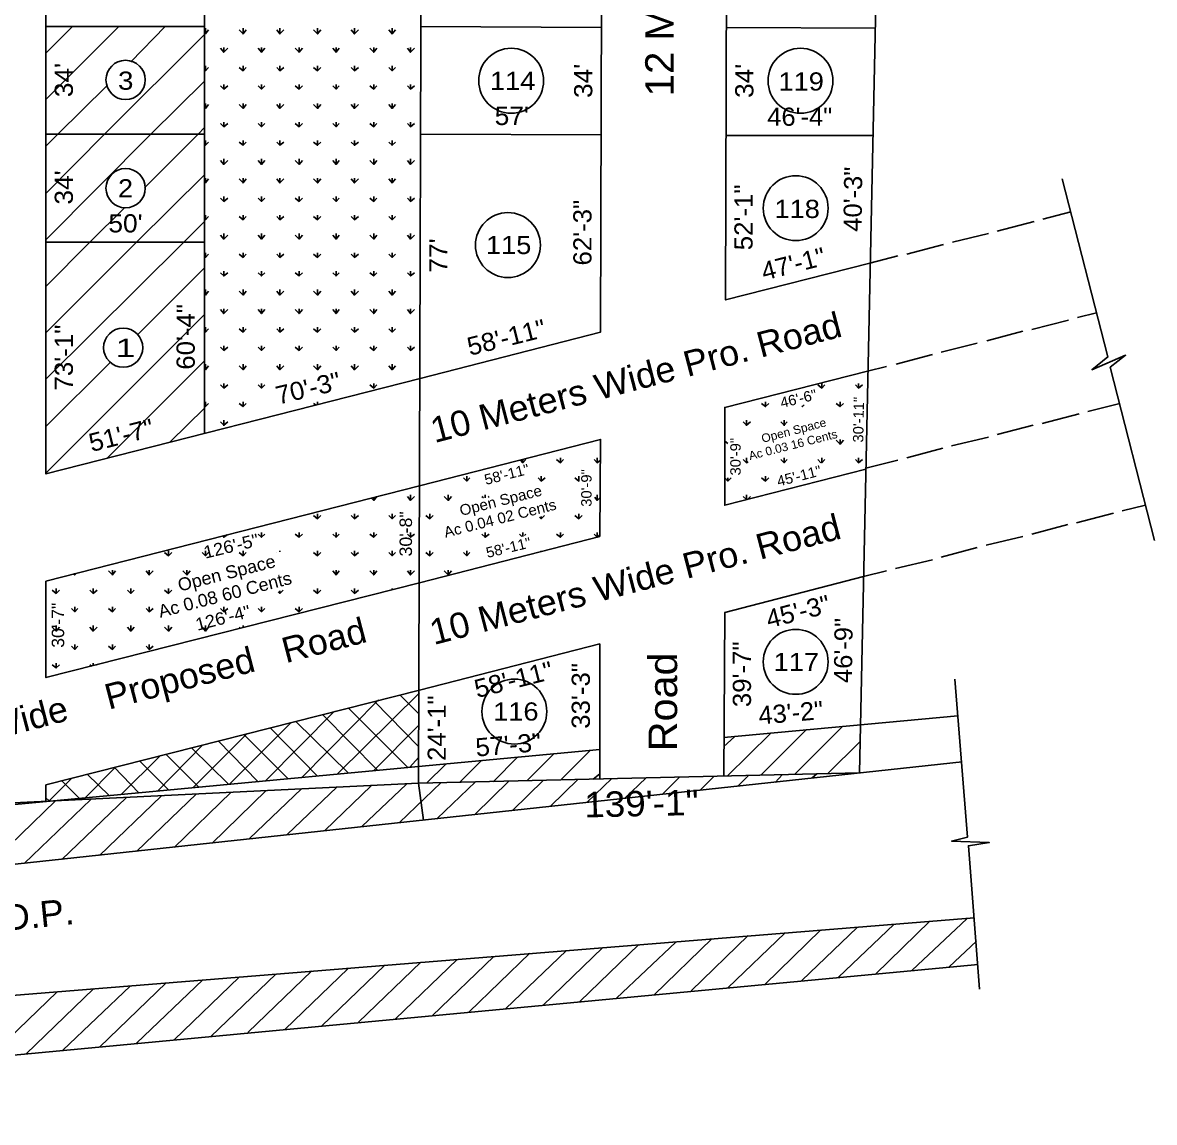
# Model space of a CAD drawing. Extents: x 23299 to 52876, y 1490 to 15920.
# Drawn here: x 35980 to 40279, y 2179 to 6356 of the extents above; entities that cross this region are included whole.
import ezdxf

# ---------------------------------------------------------------- set-up
doc = ezdxf.new("R2010")
doc.units = 0
doc.layers.add('PDF_GEOMERTRY', color=7, linetype='CONTINUOUS')
doc.layers.add('PDF_TEXT', color=7, linetype='CONTINUOUS')
doc.styles.add('PDF_ARIAL', font='')
doc.styles.get('PDF_ARIAL').set_extended_font_data('Arial')

msp = doc.modelspace()

# ---------------------------------------------------------------- linework, layer by layer
at = {"layer": 'PDF_GEOMERTRY'}
for points in [[(37502.7, 3326.4), (37484.4, 3466.5), (32137.8, 3207.7), (29653.2, 3901.9), (25488, 5071.1), (25488, 5332.9), (25494.1, 12049.7), (25500.2, 15919.6)], [(36671.4, 9397.7), (36671.4, 4797.1)], [(39283.9, 9397.7), (38662.7, 9397.7), (38650.5, 5302.5), (39198.6, 5442.6), (39305.2, 5470)], [(36671.4, 6340.8), (36068.6, 6340.8)], [(37493.5, 6340.8), (38178.6, 6337.7)], [(38653.6, 6337.7), (39219.9, 6334.7)], [(36671.4, 5932.8), (36068.6, 5932.8)], [(37493.5, 5932.8), (38178.6, 5929.7)], [(38650.5, 5926.7), (39210.8, 5926.7)], [(38172.5, 3594.4), (37484.4, 3530.4), (33310, 3137.7), (29653.2, 4148.5), (27101.7, 4858), (26380.1, 5055.9), (25488, 5302.5), (24699.4, 5521.7), (23588.1, 5829.2)], [(40279.5, 4389.1), (40112, 5046.7), (40169.9, 5092.4), (40042, 5037.6), (40102.9, 5086.3), (39929.3, 5762.3)], [(39856.3, 5610), (39962.8, 5637.4)], [(39682.7, 5564.3), (39822.8, 5600.9)], [(39512.2, 5521.7), (39649.2, 5555.2)], [(36671.4, 5521.7), (36068.6, 5521.7)], [(39338.7, 5476), (39478.7, 5512.6)], [(39987.2, 5235.5), (40060.3, 5253.8)], [(23405.4, 5205.1), (29120.4, 3560.9), (33179.1, 2437.4), (39594.4, 2955)], [(39813.6, 5189.8), (39953.7, 5226.4)], [(39643.1, 5147.2), (39780.2, 5183.7)], [(39469.6, 5104.6), (39606.6, 5138.1)], [(39299.1, 5058.9), (39436.1, 5095.4)], [(39183.4, 4660), (38647.5, 4523), (38647.5, 4894.5), (39189.5, 5031.5), (39262.5, 5049.8)], [(40148.6, 4909.7), (40026.8, 4879.3)], [(39993.3, 4870.1), (39853.2, 4833.6)], [(39819.7, 4827.5), (39682.7, 4791)], [(39649.2, 4781.8), (39509.2, 4748.3)], [(39475.7, 4739.2), (39338.7, 4702.7)], [(39305.2, 4693.5), (39183.4, 4663.1)], [(40246, 4523), (40157.7, 4501.7)], [(40124.2, 4492.6), (39984.2, 4456)], [(39950.7, 4450), (39813.6, 4413.4)], [(39780.2, 4404.3), (39640.1, 4370.8)], [(39606.6, 4361.7), (39469.6, 4325.1)], [(39436.1, 4316), (39296, 4282.5)], [(39262.5, 4273.4), (39174.2, 4252), (38647.5, 4115), (38644.5, 3493.9)], [(38172.5, 3481.7), (38172.5, 3996.3), (37487.4, 3819.7), (36068.6, 3460.4), (36068.6, 3396.5)], [(39615.7, 2684), (39573.1, 3229), (39652.3, 3241.2), (39509.2, 3247.3), (39570.1, 3262.5), (39521.3, 3862.3)], [(37176.9, 3503), (37487.4, 3810.6)], [(37484.4, 3731.4), (37414.4, 3801.4)], [(36902.8, 3475.6), (37164.7, 3740.5)], [(37039.9, 3487.8), (37332.2, 3783.2)], [(37441.8, 3527.4), (37216.5, 3752.7)], [(37484.4, 3606.6), (37316.9, 3777.1)], [(36765.8, 3463.4), (37000.3, 3697.9)], [(37216.5, 3506.1), (37018.5, 3700.9)], [(37329.1, 3515.2), (37119, 3728.3)], [(38644.5, 3640), (39533.5, 3722.3)], [(36628.8, 3451.3), (36832.8, 3655.3)], [(37100.8, 3493.9), (36921.1, 3676.6)], [(37313.9, 3515.2), (37484.4, 3685.7)], [(38656.6, 3493.9), (38821, 3655.3)], [(38784.5, 3496.9), (38958.1, 3670.5)], [(38912.4, 3500), (39095.1, 3682.7)], [(36491.8, 3436), (36665.4, 3612.6)], [(36875.4, 3472.6), (36723.2, 3627.9)], [(36988.1, 3484.8), (36820.6, 3652.2)], [(38644.5, 3606.6), (38684, 3643.1)], [(39037.2, 3503), (39162.1, 3624.8)], [(36354.8, 3423.9), (36500.9, 3570)], [(36650.1, 3451.3), (36525.3, 3576.1)], [(36762.8, 3463.4), (36622.7, 3600.5)], [(37895.4, 3475.6), (37999, 3579.2)], [(38023.3, 3478.7), (38136, 3591.3)], [(39548.8, 3548.7), (33325.2, 2875.8), (32137.8, 3207.7)], [(36217.8, 3411.7), (36333.5, 3527.4)], [(36421.8, 3430), (36327.4, 3527.4)], [(36534.4, 3442.1), (36424.8, 3551.7)], [(37450.9, 3527.4), (37484.4, 3563.9)], [(37514.8, 3466.5), (37587.9, 3539.6)], [(37639.7, 3469.5), (37724.9, 3554.8)], [(37767.6, 3472.6), (37861.9, 3567)], [(36068.6, 3411.7), (36080.8, 3399.5), (36166, 3484.8)], [(36309.1, 3420.8), (36226.9, 3500)], [(38123.8, 3393.4), (38218.2, 3484.8)], [(38148.2, 3481.7), (38172.5, 3503)], [(38266.9, 3408.6), (38349.1, 3487.8)], [(38410, 3423.9), (38477, 3490.9)], [(38553.1, 3439.1), (38607.9, 3493.9)], [(38696.2, 3454.3), (38738.8, 3496.9)], [(38839.3, 3469.5), (38866.7, 3500)], [(38979.4, 3487.8), (38997.6, 3503)], [(39122.5, 3503), (39125.5, 3506.1)], [(36196.5, 3408.6), (36129.5, 3475.6)], [(36841.9, 3256.4), (37039.9, 3445.2)], [(36985.1, 3271.6), (37173.8, 3451.3)], [(37128.2, 3286.9), (37304.8, 3457.4)], [(37268.2, 3302.1), (37438.7, 3463.4)], [(37411.3, 3317.3), (37569.6, 3469.5)], [(37554.4, 3332.5), (37700.6, 3472.6)], [(37697.5, 3347.7), (37828.5, 3475.6)], [(37840.6, 3363), (37959.4, 3478.7)], [(37983.7, 3378.2), (38090.3, 3481.7)], [(35843.3, 3146.8), (36105.1, 3399.5)], [(35986.4, 3162), (36239.1, 3405.6)], [(36129.5, 3177.2), (36373.1, 3411.7)], [(36272.6, 3192.5), (36507, 3417.8)], [(36412.6, 3207.7), (36641, 3426.9)], [(36555.7, 3222.9), (36771.9, 3433)], [(36698.8, 3238.1), (36905.9, 3439.1)], [(39079.9, 2729.7), (39289.9, 2930.6)], [(39219.9, 2741.8), (39427, 2942.8)], [(39360, 2757.1), (39567, 2951.9)], [(38519.6, 2677.9), (38735.8, 2888)], [(38659.7, 2690.1), (38875.9, 2897.1)], [(38799.7, 2702.3), (39012.9, 2909.3)], [(38939.8, 2717.5), (39149.9, 2918.4)], [(37956.3, 2623.1), (38184.7, 2842.3)], [(38096.4, 2638.3), (38321.7, 2854.5)], [(38236.5, 2650.5), (38461.8, 2863.6)], [(38379.6, 2662.7), (38598.8, 2875.8)], [(39500, 2769.2), (39603.6, 2866.7)], [(37396.1, 2571.3), (37630.5, 2796.6)], [(37536.2, 2583.5), (37770.6, 2808.8)], [(37676.2, 2598.7), (37907.6, 2821)], [(37816.3, 2610.9), (38044.6, 2830.1)], [(39609.6, 2778.4), (33224.8, 2178.6), (32174.3, 2467.8), (32095.1, 2449.5)], [(36835.9, 2519.6), (37079.4, 2754)], [(36975.9, 2531.7), (37216.5, 2763.2)], [(37116, 2543.9), (37356.5, 2775.3)], [(37256, 2559.2), (37493.5, 2787.5)], [(36412.6, 2480), (36665.4, 2720.5)], [(36555.7, 2492.2), (36802.4, 2729.7)], [(36695.8, 2504.3), (36942.4, 2741.8)], [(35852.4, 2425.2), (36111.2, 2674.9)], [(35992.5, 2437.4), (36251.3, 2687)], [(36132.5, 2452.6), (36388.3, 2696.2)], [(36272.6, 2464.8), (36525.3, 2708.3)]]:
    msp.add_lwpolyline(points, dxfattribs=at)
at = {"layer": 'PDF_GEOMERTRY', "color": 11}
msp.add_lwpolyline([(30521, 12582.5), (30447.9, 14680.4), (33249.1, 14695.6), (33261.3, 14765.6), (39399.6, 14832.6), (39159, 3506.1), (37484.4, 3466.5), (37511.8, 12357.2), (36671.4, 12348.1), (36068.6, 12345.1), (33989, 12326.8), (33989, 12616), (33845.9, 12616), (30521, 12582.5), (30530.1, 11955.3), (29653.2, 11931), (29653.2, 3901.9)], dxfattribs=at)
at = {"layer": 'PDF_GEOMERTRY'}
for points in [[(37502.7, 9397.7), (36068.6, 9397.7), (36068.6, 4641.8), (37490.5, 5004.1), (38175.6, 5180.7), (38187.7, 9397.7)], [(37487.4, 4227.7), (36068.6, 3868.4), (36068.6, 4233.8), (37487.4, 4596.1), (38175.6, 4772.7), (38172.5, 4404.3)]]:
    msp.add_lwpolyline(points, close=True, dxfattribs=at)
at = {"layer": 'PDF_GEOMERTRY', "color": 3}
for points in [[(36068.6, 6240.3), (36169.1, 6340.8)], [(36068.6, 6063.7), (36345.6, 6340.8)], [(36391.3, 6206.8), (36522.2, 6340.8)], [(36686.7, 6328.6), (36674.5, 6313.4), (36674.5, 6334.7)], [(36817.6, 6313.4), (36802.4, 6328.6)], [(36829.8, 6328.6), (36817.6, 6313.4), (36817.6, 6334.7)], [(36957.6, 6313.4), (36945.5, 6328.6)], [(36972.9, 6328.6), (36957.6, 6313.4), (36957.6, 6334.7)], [(37100.8, 6313.4), (37085.5, 6328.6)], [(37112.9, 6328.6), (37100.8, 6313.4), (37100.8, 6334.7)], [(37240.8, 6313.4), (37228.6, 6328.6)], [(37256, 6328.6), (37240.8, 6313.4), (37240.8, 6334.7)], [(37383.9, 6313.4), (37371.7, 6328.6)], [(37396.1, 6328.6), (37383.9, 6313.4), (37383.9, 6334.7)], [(36068.6, 5707.4), (36290.8, 5932.8), (36671.4, 6310.3)], [(36674.5, 6313.4), (36671.4, 6319.4)], [(36744.5, 6243.3), (36732.3, 6258.6)], [(36759.7, 6258.6), (36744.5, 6243.3), (36744.5, 6261.6)], [(36887.6, 6243.3), (36875.4, 6258.6)], [(36899.8, 6258.6), (36887.6, 6243.3), (36887.6, 6261.6)], [(37030.7, 6243.3), (37015.5, 6258.6)], [(37042.9, 6258.6), (37030.7, 6243.3), (37030.7, 6261.6)], [(37170.8, 6243.3), (37158.6, 6258.6)], [(37183, 6258.6), (37170.8, 6243.3), (37170.8, 6261.6)], [(37313.9, 6243.3), (37298.7, 6258.6)], [(37326.1, 6258.6), (37313.9, 6243.3), (37313.9, 6261.6)], [(37453.9, 6243.3), (37441.8, 6258.6)], [(37469.2, 6258.6), (37453.9, 6243.3), (37453.9, 6261.6)], [(36686.7, 6185.5), (36674.5, 6173.3), (36674.5, 6191.6)], [(36829.8, 6185.5), (36817.6, 6173.3), (36817.6, 6191.6)], [(36972.9, 6185.5), (36957.6, 6173.3), (36957.6, 6191.6)], [(37112.9, 6185.5), (37100.8, 6173.3), (37100.8, 6191.6)], [(37256, 6185.5), (37240.8, 6173.3), (37240.8, 6191.6)], [(37396.1, 6185.5), (37383.9, 6173.3), (37383.9, 6191.6)], [(36674.5, 6173.3), (36671.4, 6176.3)], [(36817.6, 6173.3), (36802.4, 6185.5)], [(36957.6, 6173.3), (36945.5, 6185.5)], [(37100.8, 6173.3), (37085.5, 6185.5)], [(37240.8, 6173.3), (37228.6, 6185.5)], [(37383.9, 6173.3), (37371.7, 6185.5)], [(36068.6, 5530.9), (36467.4, 5932.8), (36671.4, 6133.7)], [(36300, 6115.4), (36114.2, 5932.8), (36068.6, 5887.1)], [(36744.5, 6103.3), (36732.3, 6115.4)], [(36759.7, 6115.4), (36744.5, 6103.3), (36744.5, 6121.5)], [(36887.6, 6103.3), (36875.4, 6115.4)], [(36899.8, 6115.4), (36887.6, 6103.3), (36887.6, 6121.5)], [(37030.7, 6103.3), (37015.5, 6115.4)], [(37042.9, 6115.4), (37030.7, 6103.3), (37030.7, 6121.5)], [(37170.8, 6103.3), (37158.6, 6115.4)], [(37183, 6115.4), (37170.8, 6103.3), (37170.8, 6121.5)], [(37313.9, 6103.3), (37298.7, 6115.4)], [(37326.1, 6115.4), (37313.9, 6103.3), (37313.9, 6121.5)], [(37453.9, 6103.3), (37441.8, 6115.4)], [(37469.2, 6115.4), (37453.9, 6103.3), (37453.9, 6121.5)], [(36674.5, 6030.2), (36671.4, 6036.3)], [(36686.7, 6045.4), (36674.5, 6030.2), (36674.5, 6048.5)], [(36817.6, 6030.2), (36802.4, 6045.4)], [(36829.8, 6045.4), (36817.6, 6030.2), (36817.6, 6048.5)], [(36957.6, 6030.2), (36945.5, 6045.4)], [(36972.9, 6045.4), (36957.6, 6030.2), (36957.6, 6048.5)], [(37100.8, 6030.2), (37085.5, 6045.4)], [(37112.9, 6045.4), (37100.8, 6030.2), (37100.8, 6048.5)], [(37240.8, 6030.2), (37228.6, 6045.4)], [(37256, 6045.4), (37240.8, 6030.2), (37240.8, 6048.5)], [(37383.9, 6030.2), (37371.7, 6045.4)], [(37396.1, 6045.4), (37383.9, 6030.2), (37383.9, 6048.5)], [(36759.7, 5972.3), (36744.5, 5960.2), (36744.5, 5978.4)], [(36899.8, 5972.3), (36887.6, 5960.2), (36887.6, 5978.4)], [(37042.9, 5972.3), (37030.7, 5960.2), (37030.7, 5978.4)], [(37183, 5972.3), (37170.8, 5960.2), (37170.8, 5978.4)], [(37326.1, 5972.3), (37313.9, 5960.2), (37313.9, 5978.4)], [(37469.2, 5972.3), (37453.9, 5960.2), (37453.9, 5978.4)], [(36443.1, 5728.8), (36647.1, 5932.8), (36671.4, 5957.1)], [(36744.5, 5960.2), (36732.3, 5972.3)], [(36887.6, 5960.2), (36875.4, 5972.3)], [(37030.7, 5960.2), (37015.5, 5972.3)], [(37170.8, 5960.2), (37158.6, 5972.3)], [(37313.9, 5960.2), (37298.7, 5972.3)], [(37453.9, 5960.2), (37441.8, 5972.3)], [(36674.5, 5890.1), (36671.4, 5893.2)], [(36686.7, 5902.3), (36674.5, 5890.1), (36674.5, 5908.4)], [(36817.6, 5890.1), (36802.4, 5902.3)], [(36829.8, 5902.3), (36817.6, 5890.1), (36817.6, 5908.4)], [(36957.6, 5890.1), (36945.5, 5902.3)], [(36972.9, 5902.3), (36957.6, 5890.1), (36957.6, 5908.4)], [(37100.8, 5890.1), (37085.5, 5902.3)], [(37112.9, 5902.3), (37100.8, 5890.1), (37100.8, 5908.4)], [(37240.8, 5890.1), (37228.6, 5902.3)], [(37256, 5902.3), (37240.8, 5890.1), (37240.8, 5908.4)], [(37383.9, 5890.1), (37371.7, 5902.3)], [(37396.1, 5902.3), (37383.9, 5890.1), (37383.9, 5908.4)], [(36744.5, 5817.1), (36732.3, 5832.3)], [(36759.7, 5832.3), (36744.5, 5817.1), (36744.5, 5838.4)], [(36887.6, 5817.1), (36875.4, 5832.3)], [(36899.8, 5832.3), (36887.6, 5817.1), (36887.6, 5838.4)], [(37030.7, 5817.1), (37015.5, 5832.3)], [(37042.9, 5832.3), (37030.7, 5817.1), (37030.7, 5838.4)], [(37170.8, 5817.1), (37158.6, 5832.3)], [(37183, 5832.3), (37170.8, 5817.1), (37170.8, 5838.4)], [(37313.9, 5817.1), (37298.7, 5832.3)], [(37326.1, 5832.3), (37313.9, 5817.1), (37313.9, 5838.4)], [(37453.9, 5817.1), (37441.8, 5832.3)], [(37469.2, 5832.3), (37453.9, 5817.1), (37453.9, 5838.4)], [(36671.4, 5777.5), (36412.6, 5521.7), (36068.6, 5177.7)], [(36686.7, 5762.3), (36674.5, 5747), (36674.5, 5765.3)], [(36817.6, 5747), (36802.4, 5762.3)], [(36829.8, 5762.3), (36817.6, 5747), (36817.6, 5765.3)], [(36957.6, 5747), (36945.5, 5762.3)], [(36972.9, 5762.3), (36957.6, 5747), (36957.6, 5765.3)], [(37100.8, 5747), (37085.5, 5762.3)], [(37112.9, 5762.3), (37100.8, 5747), (37100.8, 5765.3)], [(37240.8, 5747), (37228.6, 5762.3)], [(37256, 5762.3), (37240.8, 5747), (37240.8, 5765.3)], [(37383.9, 5747), (37371.7, 5762.3)], [(37396.1, 5762.3), (37383.9, 5747), (37383.9, 5765.3)], [(36674.5, 5747), (36671.4, 5753.1)], [(36744.5, 5677), (36732.3, 5689.2)], [(36759.7, 5689.2), (36744.5, 5677), (36744.5, 5695.3)], [(36887.6, 5677), (36875.4, 5689.2)], [(36899.8, 5689.2), (36887.6, 5677), (36887.6, 5695.3)], [(37030.7, 5677), (37015.5, 5689.2)], [(37042.9, 5689.2), (37030.7, 5677), (37030.7, 5695.3)], [(37170.8, 5677), (37158.6, 5689.2)], [(37183, 5689.2), (37170.8, 5677), (37170.8, 5695.3)], [(37313.9, 5677), (37298.7, 5689.2)], [(37326.1, 5689.2), (37313.9, 5677), (37313.9, 5695.3)], [(37453.9, 5677), (37441.8, 5689.2)], [(37469.2, 5689.2), (37453.9, 5677), (37453.9, 5695.3)], [(36068.6, 5354.3), (36236, 5521.7), (36367, 5652.6)], [(36671.4, 5600.9), (36592.3, 5521.7), (36068.6, 5001.1)], [(36674.5, 5607), (36671.4, 5610)], [(36686.7, 5619.1), (36674.5, 5607), (36674.5, 5625.2)], [(36817.6, 5607), (36802.4, 5619.1)], [(36829.8, 5619.1), (36817.6, 5607), (36817.6, 5625.2)], [(36957.6, 5607), (36945.5, 5619.1)], [(36972.9, 5619.1), (36957.6, 5607), (36957.6, 5625.2)], [(37100.8, 5607), (37085.5, 5619.1)], [(37112.9, 5619.1), (37100.8, 5607), (37100.8, 5625.2)], [(37240.8, 5607), (37228.6, 5619.1)], [(37256, 5619.1), (37240.8, 5607), (37240.8, 5625.2)], [(37383.9, 5607), (37371.7, 5619.1)], [(37396.1, 5619.1), (37383.9, 5607), (37383.9, 5625.2)], [(36744.5, 5533.9), (36732.3, 5549.1)], [(36759.7, 5549.1), (36744.5, 5533.9), (36744.5, 5555.2)], [(36887.6, 5533.9), (36875.4, 5549.1)], [(36899.8, 5549.1), (36887.6, 5533.9), (36887.6, 5555.2)], [(37030.7, 5533.9), (37015.5, 5549.1)], [(37042.9, 5549.1), (37030.7, 5533.9), (37030.7, 5555.2)], [(37170.8, 5533.9), (37158.6, 5549.1)], [(37183, 5549.1), (37170.8, 5533.9), (37170.8, 5555.2)], [(37313.9, 5533.9), (37298.7, 5549.1)], [(37326.1, 5549.1), (37313.9, 5533.9), (37313.9, 5555.2)], [(37453.9, 5533.9), (37441.8, 5549.1)], [(37469.2, 5549.1), (37453.9, 5533.9), (37453.9, 5555.2)], [(36674.5, 5463.9), (36671.4, 5466.9)], [(36686.7, 5476), (36674.5, 5463.9), (36674.5, 5482.1)], [(36817.6, 5463.9), (36802.4, 5476)], [(36829.8, 5476), (36817.6, 5463.9), (36817.6, 5482.1)], [(36957.6, 5463.9), (36945.5, 5476)], [(36972.9, 5476), (36957.6, 5463.9), (36957.6, 5482.1)], [(37100.8, 5463.9), (37085.5, 5476)], [(37112.9, 5476), (37100.8, 5463.9), (37100.8, 5482.1)], [(37240.8, 5463.9), (37228.6, 5476)], [(37256, 5476), (37240.8, 5463.9), (37240.8, 5482.1)], [(37383.9, 5463.9), (37371.7, 5476)], [(37396.1, 5476), (37383.9, 5463.9), (37383.9, 5482.1)], [(36415.7, 5168.5), (36671.4, 5424.3)], [(36744.5, 5393.8), (36732.3, 5406)], [(36759.7, 5406), (36744.5, 5393.8), (36744.5, 5412.1)], [(36887.6, 5393.8), (36875.4, 5406)], [(36899.8, 5406), (36887.6, 5393.8), (36887.6, 5412.1)], [(37030.7, 5393.8), (37015.5, 5406)], [(37042.9, 5406), (37030.7, 5393.8), (37030.7, 5412.1)], [(37170.8, 5393.8), (37158.6, 5406)], [(37183, 5406), (37170.8, 5393.8), (37170.8, 5412.1)], [(37313.9, 5393.8), (37298.7, 5406)], [(37326.1, 5406), (37313.9, 5393.8), (37313.9, 5412.1)], [(37453.9, 5393.8), (37441.8, 5406)], [(37469.2, 5406), (37453.9, 5393.8), (37453.9, 5412.1)], [(36686.7, 5336), (36674.5, 5320.8), (36674.5, 5342.1)], [(36817.6, 5320.8), (36802.4, 5336)], [(36829.8, 5336), (36817.6, 5320.8), (36817.6, 5342.1)], [(36957.6, 5320.8), (36945.5, 5336)], [(36972.9, 5336), (36957.6, 5320.8), (36957.6, 5342.1)], [(37100.8, 5320.8), (37085.5, 5336)], [(37112.9, 5336), (37100.8, 5320.8), (37100.8, 5342.1)], [(37240.8, 5320.8), (37228.6, 5336)], [(37256, 5336), (37240.8, 5320.8), (37240.8, 5342.1)], [(37383.9, 5320.8), (37371.7, 5336)], [(37396.1, 5336), (37383.9, 5320.8), (37383.9, 5342.1)], [(36674.5, 5320.8), (36671.4, 5326.9)], [(36068.6, 4644.8), (36671.4, 5247.7)], [(36744.5, 5250.7), (36732.3, 5266)], [(36759.7, 5266), (36744.5, 5250.7), (36744.5, 5269)], [(36887.6, 5250.7), (36875.4, 5266)], [(36899.8, 5266), (36887.6, 5250.7), (36887.6, 5269)], [(37030.7, 5250.7), (37015.5, 5266)], [(37042.9, 5266), (37030.7, 5250.7), (37030.7, 5269)], [(37170.8, 5250.7), (37158.6, 5266)], [(37183, 5266), (37170.8, 5250.7), (37170.8, 5269)], [(37313.9, 5250.7), (37298.7, 5266)], [(37326.1, 5266), (37313.9, 5250.7), (37313.9, 5269)], [(37453.9, 5250.7), (37441.8, 5266)], [(37469.2, 5266), (37453.9, 5250.7), (37453.9, 5269)], [(36674.5, 5180.7), (36671.4, 5183.7)], [(36686.7, 5192.9), (36674.5, 5180.7), (36674.5, 5199)], [(36817.6, 5180.7), (36802.4, 5192.9)], [(36829.8, 5192.9), (36817.6, 5180.7), (36817.6, 5199)], [(36957.6, 5180.7), (36945.5, 5192.9)], [(36972.9, 5192.9), (36957.6, 5180.7), (36957.6, 5199)], [(37100.8, 5180.7), (37085.5, 5192.9)], [(37112.9, 5192.9), (37100.8, 5180.7), (37100.8, 5199)], [(37240.8, 5180.7), (37228.6, 5192.9)], [(37256, 5192.9), (37240.8, 5180.7), (37240.8, 5199)], [(37383.9, 5180.7), (37371.7, 5192.9)], [(37396.1, 5192.9), (37383.9, 5180.7), (37383.9, 5199)], [(36744.5, 5110.7), (36732.3, 5122.9)], [(36759.7, 5122.9), (36744.5, 5110.7), (36744.5, 5128.9)], [(36887.6, 5110.7), (36875.4, 5122.9)], [(36899.8, 5122.9), (36887.6, 5110.7), (36887.6, 5128.9)], [(37030.7, 5110.7), (37015.5, 5122.9)], [(37042.9, 5122.9), (37030.7, 5110.7), (37030.7, 5128.9)], [(37170.8, 5110.7), (37158.6, 5122.9)], [(37183, 5122.9), (37170.8, 5110.7), (37170.8, 5128.9)], [(37313.9, 5110.7), (37298.7, 5122.9)], [(37326.1, 5122.9), (37313.9, 5110.7), (37313.9, 5128.9)], [(37453.9, 5110.7), (37441.8, 5122.9)], [(37469.2, 5122.9), (37453.9, 5110.7), (37453.9, 5128.9)], [(36068.6, 4821.4), (36312.2, 5065)], [(36303, 4702.7), (36671.4, 5071.1)], [(36674.5, 5037.6), (36671.4, 5043.7)], [(36686.7, 5052.8), (36674.5, 5037.6), (36674.5, 5058.9)], [(36817.6, 5037.6), (36802.4, 5052.8)], [(36829.8, 5052.8), (36817.6, 5037.6), (36817.6, 5058.9)], [(36957.6, 5037.6), (36945.5, 5052.8)], [(36972.9, 5052.8), (36957.6, 5037.6), (36957.6, 5058.9)], [(37100.8, 5037.6), (37085.5, 5052.8)], [(37112.9, 5052.8), (37100.8, 5037.6), (37100.8, 5058.9)], [(37240.8, 5037.6), (37228.6, 5052.8)], [(37256, 5052.8), (37240.8, 5037.6), (37240.8, 5058.9)], [(37383.9, 5037.6), (37371.7, 5052.8)], [(37396.1, 5052.8), (37383.9, 5037.6), (37383.9, 5058.9)], [(36744.5, 4967.6), (36732.3, 4979.7)], [(36759.7, 4979.7), (36744.5, 4967.6), (36744.5, 4985.8)], [(36887.6, 4967.6), (36875.4, 4979.7)], [(36899.8, 4979.7), (36887.6, 4967.6), (36887.6, 4985.8)], [(37313.9, 4967.6), (37298.7, 4979.7)], [(37326.1, 4979.7), (37313.9, 4967.6), (37313.9, 4985.8)], [(39015.9, 4967.6), (39000.7, 4979.7)], [(39028.1, 4979.7), (39015.9, 4967.6), (39015.9, 4985.8)], [(39156, 4967.6), (39143.8, 4979.7)], [(39171.2, 4979.7), (39156, 4967.6), (39156, 4985.8)], [(36686.7, 4909.7), (36674.5, 4897.5), (36674.5, 4915.8)], [(36817.6, 4897.5), (36802.4, 4909.7)], [(36829.8, 4909.7), (36817.6, 4897.5), (36817.6, 4915.8)], [(37094.7, 4903.6), (37085.5, 4909.7)], [(37100.8, 4906.7), (37100.8, 4915.8)], [(37112.9, 4909.7), (37112.9, 4909.7)], [(38802.8, 4897.5), (38787.6, 4909.7)], [(38815, 4909.7), (38802.8, 4897.5), (38802.8, 4915.8)], [(38948.9, 4903.6), (38942.8, 4897.5), (38942.8, 4900.6)], [(39085.9, 4897.5), (39070.7, 4909.7)], [(39098.1, 4909.7), (39085.9, 4897.5), (39085.9, 4915.8)], [(36540.5, 4763.6), (36671.4, 4891.4)], [(36674.5, 4897.5), (36671.4, 4900.6)], [(38942.8, 4897.5), (38939.8, 4900.6)], [(36732.3, 4839.7), (36744.5, 4827.5), (36759.7, 4839.7)], [(36744.5, 4824.5), (36744.5, 4845.8)], [(38717.5, 4839.7), (38729.7, 4827.5), (38744.9, 4839.7)], [(38729.7, 4824.5), (38729.7, 4845.8)], [(38860.6, 4839.7), (38872.8, 4827.5), (38885, 4839.7)], [(38872.8, 4824.5), (38872.8, 4845.8)], [(39098.1, 4769.7), (39085.9, 4754.4), (39085.9, 4772.7)], [(38659.7, 4757.5), (38647.5, 4766.6)], [(39085.9, 4754.4), (39070.7, 4769.7)], [(37880.2, 4684.4), (37871.1, 4693.5)], [(37892.4, 4696.6), (37880.2, 4684.4), (37880.2, 4696.6)], [(38023.3, 4684.4), (38008.1, 4696.6)], [(38035.5, 4696.6), (38023.3, 4684.4), (38023.3, 4702.7)], [(38163.4, 4684.4), (38151.2, 4696.6)], [(38175.6, 4693.5), (38163.4, 4684.4), (38163.4, 4702.7)], [(38729.7, 4684.4), (38717.5, 4696.6)], [(38735.8, 4687.4), (38729.7, 4684.4), (38729.7, 4702.7)], [(38872.8, 4684.4), (38860.6, 4696.6)], [(38885, 4696.6), (38872.8, 4684.4), (38872.8, 4702.7)], [(39012.9, 4684.4), (39000.7, 4696.6)], [(39028.1, 4696.6), (39015.9, 4684.4), (39015.9, 4702.7)], [(39156, 4684.4), (39143.8, 4696.6)], [(39171.2, 4696.6), (39156, 4684.4), (39156, 4702.7)], [(37667.1, 4614.4), (37654.9, 4626.6)], [(37679.3, 4626.6), (37667.1, 4614.4), (37667.1, 4632.6)], [(37950.2, 4614.4), (37938.1, 4626.6)], [(37965.5, 4626.6), (37950.2, 4614.4), (37950.2, 4632.6)], [(38078.1, 4626.6), (38093.3, 4614.4), (38093.3, 4632.6)], [(38093.3, 4614.4), (38093.3, 4614.4)], [(38659.7, 4614.4), (38647.5, 4626.6)], [(38671.9, 4626.6), (38659.7, 4614.4), (38659.7, 4626.6)], [(38802.8, 4614.4), (38787.6, 4626.6)], [(38815, 4626.6), (38802.8, 4614.4), (38802.8, 4632.6)], [(37469.2, 4556.5), (37453.9, 4541.3), (37453.9, 4562.6)], [(37609.2, 4556.5), (37597.1, 4541.3), (37597.1, 4562.6)], [(37737.1, 4550.4), (37737.1, 4562.6)], [(38175.6, 4553.5), (38163.4, 4541.3), (38163.4, 4562.6)], [(38717.5, 4556.5), (38729.7, 4544.3), (38729.7, 4562.6)], [(37313.9, 4541.3), (37304.8, 4550.4)], [(37326.1, 4556.5), (37313.9, 4541.3), (37313.9, 4553.5)], [(37453.9, 4541.3), (37441.8, 4556.5)], [(37597.1, 4541.3), (37581.8, 4556.5)], [(37731, 4550.4), (37724.9, 4556.5)], [(37749.3, 4553.5), (37752.3, 4556.5)], [(38163.4, 4541.3), (38154.2, 4553.5)], [(38735.8, 4547.4), (38744.9, 4556.5)], [(37100.8, 4471.3), (37085.5, 4483.4)], [(37112.9, 4483.4), (37100.8, 4471.3), (37100.8, 4489.5)], [(37240.8, 4471.3), (37228.6, 4483.4)], [(37256, 4483.4), (37240.8, 4471.3), (37240.8, 4489.5)], [(37383.9, 4471.3), (37371.7, 4483.4)], [(37396.1, 4483.4), (37383.9, 4471.3), (37383.9, 4489.5)], [(37527, 4471.3), (37511.8, 4483.4)], [(37539.2, 4483.4), (37527, 4471.3), (37527, 4489.5)], [(37950.2, 4471.3), (37944.2, 4477.4)], [(37962.4, 4483.4), (37950.2, 4471.3), (37950.2, 4480.4)], [(38093.3, 4471.3), (38078.1, 4483.4)], [(38105.5, 4483.4), (38093.3, 4471.3), (38093.3, 4489.5)], [(36744.5, 4401.2), (36741.5, 4407.3)], [(36756.7, 4410.4), (36744.5, 4401.2), (36744.5, 4407.3)], [(36887.6, 4401.2), (36875.4, 4413.4)], [(36899.8, 4413.4), (36887.6, 4401.2), (36887.6, 4419.5)], [(37030.7, 4401.2), (37015.5, 4413.4)], [(37042.9, 4413.4), (37030.7, 4401.2), (37030.7, 4419.5)], [(37170.8, 4401.2), (37158.6, 4413.4)], [(37183, 4413.4), (37170.8, 4401.2), (37170.8, 4419.5)], [(37313.9, 4401.2), (37298.7, 4413.4)], [(37326.1, 4413.4), (37313.9, 4401.2), (37313.9, 4419.5)], [(37453.9, 4401.2), (37441.8, 4413.4)], [(37469.2, 4413.4), (37453.9, 4401.2), (37453.9, 4419.5)], [(37737.1, 4401.2), (37724.9, 4413.4)], [(37752.3, 4413.4), (37737.1, 4401.2), (37737.1, 4419.5)], [(37877.2, 4404.3), (37868, 4413.4)], [(37880.2, 4404.3), (37880.2, 4419.5)], [(37886.3, 4407.3), (37892.4, 4413.4)], [(38023.3, 4401.2), (38008.1, 4413.4)], [(38035.5, 4413.4), (38023.3, 4401.2), (38023.3, 4419.5)], [(38163.4, 4401.2), (38151.2, 4413.4)], [(38172.5, 4410.4), (38163.4, 4401.2), (38163.4, 4419.5)], [(36534.4, 4331.2), (36519.2, 4343.4)], [(36546.6, 4343.4), (36534.4, 4331.2), (36534.4, 4349.5)], [(36674.5, 4331.2), (36662.3, 4343.4)], [(36686.7, 4343.4), (36674.5, 4331.2), (36674.5, 4349.5)], [(36817.6, 4331.2), (36802.4, 4343.4)], [(36829.8, 4343.4), (36817.6, 4331.2), (36817.6, 4349.5)], [(36945.5, 4343.4), (36945.5, 4343.4)], [(36957.6, 4346.4), (36957.6, 4349.5)], [(37100.8, 4331.2), (37085.5, 4343.4)], [(37112.9, 4343.4), (37100.8, 4331.2), (37100.8, 4349.5)], [(37240.8, 4331.2), (37228.6, 4343.4)], [(37256, 4343.4), (37240.8, 4331.2), (37240.8, 4349.5)], [(37383.9, 4331.2), (37371.7, 4343.4)], [(37396.1, 4343.4), (37383.9, 4331.2), (37383.9, 4349.5)], [(37527, 4331.2), (37511.8, 4343.4)], [(37539.2, 4343.4), (37527, 4331.2), (37527, 4349.5)], [(37667.1, 4331.2), (37654.9, 4343.4)], [(37679.3, 4343.4), (37667.1, 4331.2), (37667.1, 4349.5)], [(37950.2, 4346.4), (37950.2, 4349.5)], [(36178.2, 4258.1), (36175.1, 4261.2)], [(36184.3, 4264.2), (36178.2, 4258.1), (36178.2, 4264.2)], [(36321.3, 4258.1), (36306.1, 4273.4)], [(36333.5, 4273.4), (36321.3, 4258.1), (36321.3, 4276.4)], [(36461.4, 4258.1), (36449.2, 4273.4)], [(36476.6, 4273.4), (36461.4, 4258.1), (36461.4, 4276.4)], [(36604.5, 4258.1), (36589.2, 4273.4)], [(36616.6, 4273.4), (36604.5, 4258.1), (36604.5, 4276.4)], [(37170.8, 4258.1), (37158.6, 4273.4)], [(37183, 4273.4), (37170.8, 4258.1), (37170.8, 4276.4)], [(37313.9, 4258.1), (37298.7, 4273.4)], [(37326.1, 4273.4), (37313.9, 4258.1), (37313.9, 4276.4)], [(37453.9, 4258.1), (37441.8, 4273.4)], [(37469.2, 4273.4), (37453.9, 4258.1), (37453.9, 4276.4)], [(37597.1, 4258.1), (37581.8, 4273.4)], [(37609.2, 4273.4), (37597.1, 4258.1), (37597.1, 4276.4)], [(36108.2, 4188.1), (36092.9, 4200.3)], [(36120.3, 4200.3), (36108.2, 4188.1), (36108.2, 4206.4)], [(36248.2, 4188.1), (36236, 4200.3)], [(36263.4, 4200.3), (36248.2, 4188.1), (36248.2, 4206.4)], [(36391.3, 4188.1), (36379.1, 4200.3)], [(36403.5, 4200.3), (36391.3, 4188.1), (36391.3, 4206.4)], [(36534.4, 4188.1), (36519.2, 4200.3)], [(36546.6, 4200.3), (36534.4, 4188.1), (36534.4, 4206.4)], [(36957.6, 4188.1), (36951.6, 4194.2)], [(36969.8, 4200.3), (36957.6, 4188.1), (36957.6, 4197.2)], [(37100.8, 4188.1), (37085.5, 4200.3)], [(37112.9, 4200.3), (37100.8, 4188.1), (37100.8, 4206.4)], [(37240.8, 4188.1), (37228.6, 4200.3)], [(37256, 4200.3), (37240.8, 4188.1), (37240.8, 4206.4)], [(37371.7, 4200.3), (37371.7, 4200.3)], [(37383.9, 4203.3), (37383.9, 4206.4)], [(36178.2, 4118.1), (36166, 4130.3)], [(36190.4, 4130.3), (36178.2, 4118.1), (36178.2, 4136.3)], [(36321.3, 4118.1), (36306.1, 4130.3)], [(36333.5, 4130.3), (36321.3, 4118.1), (36321.3, 4136.3)], [(36461.4, 4118.1), (36449.2, 4130.3)], [(36476.6, 4130.3), (36461.4, 4118.1), (36461.4, 4136.3)], [(36744.5, 4118.1), (36732.3, 4130.3)], [(36759.7, 4130.3), (36744.5, 4118.1), (36744.5, 4136.3)], [(36887.6, 4118.1), (36875.4, 4130.3)], [(36899.8, 4130.3), (36887.6, 4118.1), (36887.6, 4136.3)], [(37030.7, 4118.1), (37015.5, 4130.3)], [(37042.9, 4130.3), (37030.7, 4118.1), (37030.7, 4136.3)], [(36108.2, 4045), (36092.9, 4060.2)], [(36120.3, 4060.2), (36108.2, 4045), (36108.2, 4066.3)], [(36248.2, 4045), (36236, 4060.2)], [(36263.4, 4060.2), (36248.2, 4045), (36248.2, 4066.3)], [(36391.3, 4045), (36379.1, 4060.2)], [(36403.5, 4060.2), (36391.3, 4045), (36391.3, 4066.3)], [(36534.4, 4045), (36519.2, 4060.2)], [(36546.6, 4060.2), (36534.4, 4045), (36534.4, 4066.3)], [(36674.5, 4045), (36662.3, 4060.2)], [(36686.7, 4060.2), (36674.5, 4045), (36674.5, 4066.3)], [(36808.5, 4054.1), (36802.4, 4060.2)], [(36817.6, 4057.2), (36817.6, 4066.3)], [(36178.2, 3975), (36166, 3987.2)], [(36190.4, 3987.2), (36178.2, 3975), (36178.2, 3993.2)], [(36321.3, 3975), (36306.1, 3987.2)], [(36333.5, 3987.2), (36321.3, 3975), (36321.3, 3993.2)], [(36461.4, 3975), (36449.2, 3987.2)], [(36476.6, 3987.2), (36461.4, 3975), (36461.4, 3993.2)], [(36108.2, 3904.9), (36092.9, 3917.1)], [(36120.3, 3917.1), (36108.2, 3904.9), (36108.2, 3923.2)], [(36242.1, 3911), (36236, 3917.1)], [(36248.2, 3914.1), (36248.2, 3923.2)], [(36260.4, 3917.1), (36263.4, 3917.1)]]:
    msp.add_lwpolyline(points, dxfattribs=at)
at = {"layer": 'PDF_GEOMERTRY'}
for centre, radius in [((37836.1, 6135.2), 123.3), ((38935.2, 6135.2), 123.3), ((36371.5, 6138.3), 74.6), ((36371.5, 5727.2), 74.6), ((38917, 5651.1), 123.3), ((37823.9, 5511.1), 123.3), ((36362.4, 5121.3), 74.6), ((38917, 3927.8), 123.3), ((37848.2, 3739), 123.3)]:
    msp.add_circle(centre, radius, dxfattribs=at)

# ---------------------------------------------------------------- texts
at = {"layer": 'PDF_TEXT', "attachment_point": 7, "style": 'PDF_ARIAL'}
for s, insert, char_height, rotation in [('\\W1.006908;12 Meters   Wide   Proposed   Road', (38486.7, 6075.9), 108.548, 90), ("\\W1.034329;34'", (36172.2, 6072.8), 69.075, 90), ("\\W1.034329;34'", (38145.3, 6069.8), 69.075, 90), ("\\W1.034329;34'", (38757.3, 6069.8), 69.075, 90), ('\\W1.004949;40\'-3"', (39168.3, 5561.3), 69.075, 89.2912), ("\\W1.034329;34'", (36172.2, 5664.8), 69.075, 90), ('\\W1.016723;52\'-1"', (38754.2, 5491.3), 69.075, 90), ('\\W1.015110;62\'-3"', (38142.2, 5433.4), 69.075, 90), ("\\W1.038924;77'", (37594, 5406), 69.075, 90), ('\\W1.004949;47\'-1"', (38796.7, 5375.6), 69.076, 14.381), ('\\W1.015110;60\'-4"', (36635, 5037.6), 69.075, 90), ('\\W1.009337;10 Meters Wide Pro. Road', (37545.3, 4757.3), 96.707, 14.6558), ('\\W1.019151;73\'-1"', (36172.2, 4958.4), 69.075, 90), ('\\W1.013588;58\'-11"', (37679.3, 5089.2), 69.075, 14.0353), ('\\W1.019151;70\'-3"', (36951.6, 4903.5), 69.075, 13.689), ('\\W1.004949;46\'-6"', (38863.7, 4891.4), 39.471, 13.7384), ('\\W1.013752;30\'-11"', (39174.3, 4760.5), 39.471, 88.9784), ('\\W1.016723;51\'-7"', (36242.2, 4723.8), 69.075, 14.2055), ('\\W1.008761;Open Space', (38793.9, 4750.3), 32.242, 14.5953), ('\\W1.016925;30\'-9"', (38708.5, 4635.7), 39.471, 90), ('\\W0.999949;Ac 0.03 16 Cents', (38743.4, 4693.8), 32.241, 14.2658), ('\\W1.013588;58\'-11"', (37740.2, 4599.1), 39.471, 14.2823), ('\\W1.016925;30\'-9"', (38142.1, 4516.9), 39.471, 90), ('\\W1.003995;45\'-11"', (38851.5, 4593), 39.471, 14.535), ('\\W1.008761;Open Space', (37649.1, 4469.9), 40.892, 14.2546), ('\\W0.999949;Ac 0.04 02 Cents', (37586.7, 4398.6), 40.892, 14.3096), ('\\W1.016925;30\'-8"', (37460.1, 4328.2), 47.365, 90), ('\\W1.009337;10 Meters Wide Pro. Road', (37542.3, 3990), 96.707, 14.6558), ('\\W1.036757;126\'-5"', (36674.5, 4318.9), 47.365, 13.6288), ('\\W1.013588;58\'-11"', (37746.3, 4322), 39.471, 13.535), ('\\W1.008761;Open Space', (36580.5, 4180.4), 48.549, 14.4082), ('\\W0.999949;Ac 0.08 60 Cents', (36503.1, 4094.2), 48.549, 14.4911), ('\\W1.004949;45\'-3"', (38815, 4054), 69.076, 14.381), ('\\W1.016925;30\'-7"', (36138.7, 3981.1), 47.365, 90), ('\\W1.036757;126\'-4"', (36644.1, 4044.9), 47.365, 14.4415), ('\\W1.006693;10 Meters    Wide    Proposed   Road', (35137.7, 3408.6), 96.707, 14.7055), ('\\W1.004949;46\'-9"', (39131.8, 3847.1), 69.075, 89.2912), ('\\W1.016925;39\'-7"', (38748.1, 3755.7), 69.075, 90), ('\\W1.013588;58\'-11"', (37706.7, 3789.1), 69.075, 14.1777), ('\\W1.016925;33\'-3"', (38136.1, 3673.5), 69.075, 90), ('\\W1.034888;Road', (38468.1, 3588.3), 108.548, 90), ('\\W1.011701;24\'-1"', (37587.9, 3551.7), 69.075, 90), ('\\W1.004949;43\'-2"', (38778.4, 3688.6), 69.075, 4.9381), ('\\W1.016723;57\'-3"', (37703.6, 3566.8), 69.075, 4.9985), ('\\W1.036757;139\'-1"', (38114.7, 3335.4), 96.707, 1.2469), ('\\W1.000802;to 24 Metres wide road As per Amaravthi Z.D.P.', (33269.2, 2608.1), 98.68, 5.7731)]:
    msp.add_mtext(s, dxfattribs=dict(at, insert=insert, char_height=char_height, rotation=rotation))
at = {"layer": 'PDF_TEXT', "char_height": 69.075, "attachment_point": 7, "style": 'PDF_ARIAL'}
for s, insert in [('\\W1.089583;3', (36342.6, 6100.1)), ('\\W1.071850;114', (37755.4, 6100.2)), ('\\W1.071642;119', (38851.5, 6097)), ("\\W1.033913;57'", (37773.6, 5966.1)), ('\\W1.004949;46\'-4"', (38808.9, 5963.1)), ('\\W1.061792;2', (36342.6, 5692.2)), ('\\W1.071642;118', (38836.3, 5612.9)), ("\\W1.033913;50'", (36306.1, 5558.1)), ('\\W1.071458;115', (37740.2, 5475.9)), ('\\W1.412963;1', (36333.5, 5086.3)), ('\\W1.071711;117', (38833.2, 3892.8)), ('\\W1.071734;116', (37767.6, 3703.8))]:
    msp.add_mtext(s, dxfattribs=dict(at, insert=insert))

doc.saveas('drawing.dxf')
